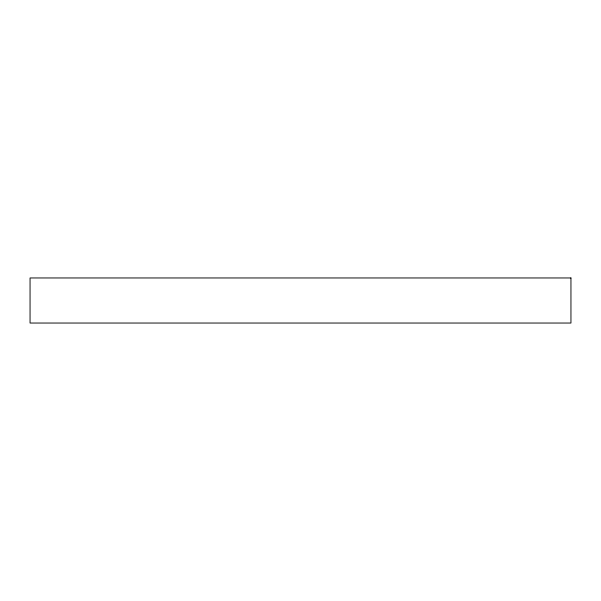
<?xml version="1.0" encoding="UTF-8"?>
<svg xmlns="http://www.w3.org/2000/svg" width="601" height="601" viewBox="0 0 601 601"><rect width="100%" height="100%" fill="white"/><g stroke="black" fill="none" stroke-linecap="round" stroke-linejoin="round"><path stroke-width="0.9" d="M570.95 277.962L30.05 277.962L30.05 323.037L570.95 323.037L570.95 277.962"/></g></svg>
